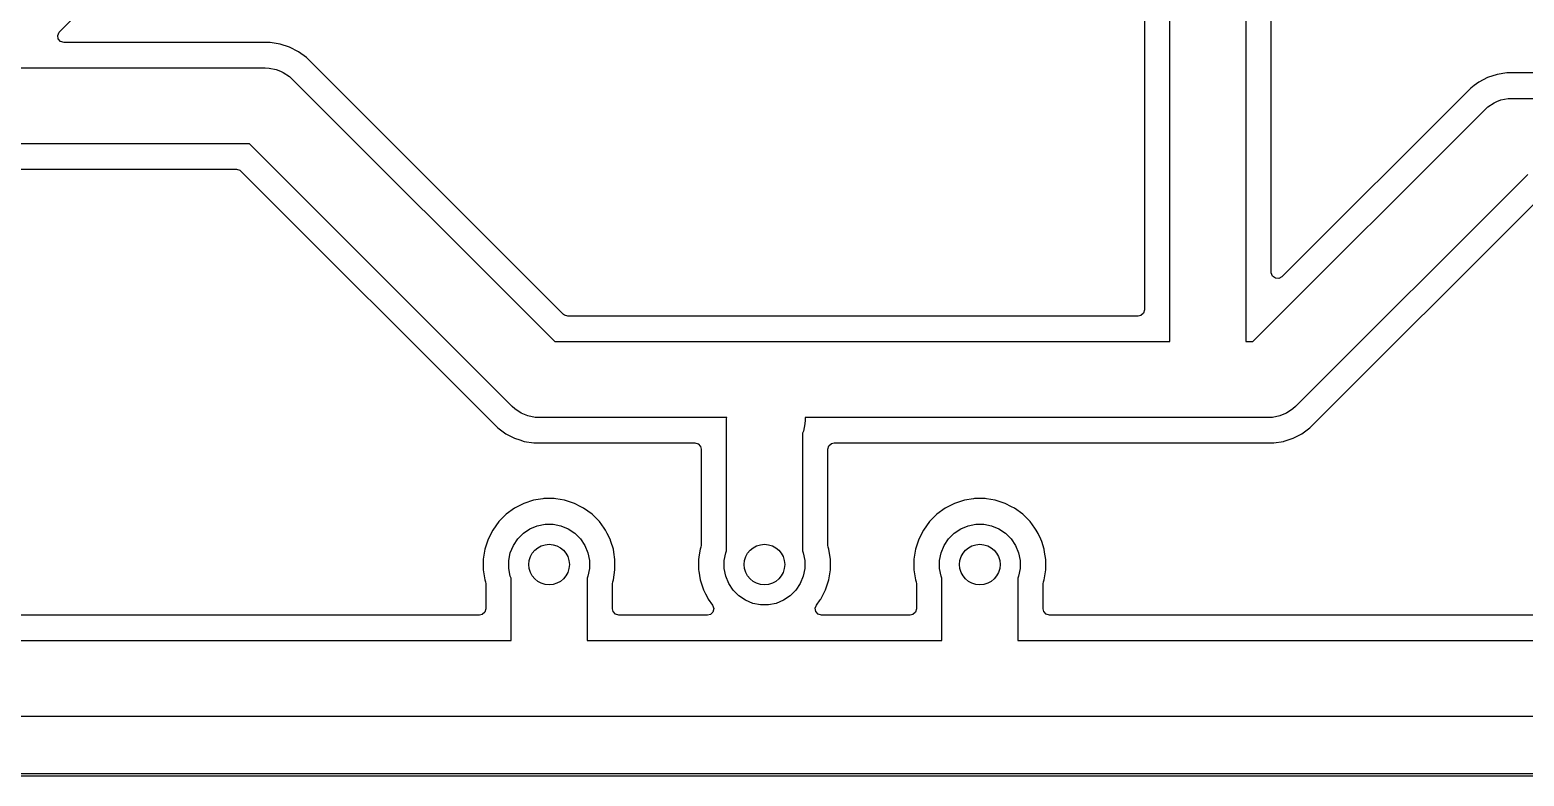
# Model space of a CAD drawing. Header units: millimetres. Extents: x 95 to 195, y -140 to -40.
# Drawn here: x 142.85 to 172.34, y -140.03 to -125.3 of the extents above; entities that cross this region are included whole.
import ezdxf

# ---------------------------------------------------------------- set-up
doc = ezdxf.new("R2010")
doc.units = ezdxf.units.MM
doc.layers.add('B.Cu', color=153, linetype='CONTINUOUS', true_color=0x4d7fc4)

msp = doc.modelspace()

# ---------------------------------------------------------------- linework, layer by layer
at = {"layer": 'B.Cu', "linetype": 'CONTINUOUS'}
for p, q in [((165.35, -131.45), (165.35, -115.95)), ((166.85, -115.95), (166.85, -131.45)), ((164.8495, -116.291438), (164.8495, -130.8255)), ((167.3505, -130.081664), (167.3505, -123.33145)), ((143.440655, -125.337819), (144.455825, -124.322649)), ((143.405598, -125.407853), (143.434623, -125.344297)), ((143.415542, -125.477011), (143.405598, -125.407853)), ((143.461297, -125.529815), (143.415542, -125.477011)), ((143.434623, -125.344297), (143.440655, -125.337819)), ((143.528336, -125.5495), (143.461297, -125.529815)), ((147.598417, -125.5495), (143.528336, -125.5495)), ((147.598422, -125.5495), (147.598417, -125.5495)), ((147.792826, -125.58029), (147.598422, -125.5495)), ((147.98003, -125.641117), (147.792826, -125.58029)), ((148.155405, -125.730476), (147.98003, -125.641117)), ((148.314646, -125.846172), (148.155405, -125.730476)), ((148.314648, -125.846174), (148.314646, -125.846172)), ((153.381655, -130.913181), (148.314648, -125.846174)), ((108.31066, -126.05), (147.5, -126.05)), ((147.5, -126.05), (147.573513, -126.053611)), ((147.573513, -126.053611), (147.717713, -126.082294)), ((147.717713, -126.082294), (147.797283, -126.115253)), ((147.797283, -126.115253), (147.853548, -126.138559)), ((147.853548, -126.138559), (147.975795, -126.220242)), ((171.807173, -126.18029), (171.619969, -126.241117)), ((172.001578, -126.1495), (171.807173, -126.18029)), ((180.7255, -126.1495), (172.001578, -126.1495)), ((147.975795, -126.220242), (148.03033, -126.26967)), ((148.03033, -126.26967), (153.21066, -131.45)), ((171.285351, -126.446174), (167.562181, -130.169345)), ((171.285352, -126.446174), (171.285351, -126.446174)), ((171.285354, -126.446172), (171.285352, -126.446174)), ((171.353741, -126.396485), (171.285354, -126.446172)), ((171.444594, -126.330476), (171.353741, -126.396485)), ((171.619969, -126.241117), (171.444594, -126.330476)), ((171.624205, -126.820242), (171.746452, -126.738559)), ((171.746452, -126.738559), (171.802717, -126.715253)), ((171.802717, -126.715253), (171.882287, -126.682294)), ((171.882287, -126.682294), (172.026487, -126.653611)), ((172.026487, -126.653611), (172.1, -126.65)), ((172.1, -126.65), (181.35, -126.65)), ((166.98934, -131.45), (171.56967, -126.86967)), ((171.56967, -126.86967), (171.624205, -126.820242)), ((147.18934, -127.55), (108, -127.55)), ((152.36967, -132.73033), (147.18934, -127.55)), ((130.978337, -128.0505), (146.930664, -128.0505)), ((146.930664, -128.0505), (146.997703, -128.070185)), ((146.997703, -128.070185), (147.018345, -128.086819)), ((147.018345, -128.086819), (152.085354, -133.153828)), ((172.41066, -128.15), (167.83033, -132.73033)), ((168.114646, -133.153828), (172.581655, -128.686819)), ((167.350816, -130.09051), (167.3505, -130.081664)), ((167.375233, -130.155974), (167.350816, -130.09051)), ((167.431166, -130.197846), (167.375233, -130.155974)), ((167.500858, -130.20283), (167.431166, -130.197846)), ((167.562181, -130.169345), (167.500858, -130.20283)), ((153.402297, -130.929815), (153.381655, -130.913181)), ((164.829815, -130.892539), (164.777011, -130.938294)), ((164.8495, -130.8255), (164.829815, -130.892539)), ((153.469336, -130.9495), (153.402297, -130.929815)), ((164.7255, -130.9495), (153.469336, -130.9495)), ((164.777011, -130.938294), (164.7255, -130.9495)), ((153.21066, -131.45), (157.4, -131.45)), ((157.4, -131.45), (165, -131.45)), ((165, -131.45), (165.35, -131.45)), ((166.85, -131.45), (166.98934, -131.45)), ((152.424205, -132.779758), (152.36967, -132.73033)), ((152.546452, -132.861441), (152.424205, -132.779758)), ((152.682286, -132.917705), (152.546452, -132.861441)), ((152.826487, -132.946389), (152.682286, -132.917705)), ((152.9, -132.95), (152.826487, -132.946389)), ((156.60888, -132.95), (152.9, -132.95)), ((156.6, -133.05), (156.603611, -132.976487)), ((156.603611, -132.976487), (156.60888, -132.95)), ((165, -132.95), (158.15, -132.95)), ((158.15, -132.95), (158.15, -133)), ((166, -132.95), (165, -132.95)), ((167.3, -132.95), (166, -132.95)), ((167.373513, -132.946389), (167.3, -132.95)), ((167.517713, -132.917706), (167.373513, -132.946389)), ((167.597283, -132.884746), (167.517713, -132.917706)), ((167.653548, -132.861441), (167.597283, -132.884746)), ((167.775795, -132.779758), (167.653548, -132.861441)), ((167.83033, -132.73033), (167.775795, -132.779758)), ((152.085354, -133.153828), (152.244595, -133.269524)), ((152.244595, -133.269524), (152.327454, -133.311742)), ((156.6, -135.580226), (156.6, -133.05)), ((158.111177, -133.233475), (158.1, -133.260457)), ((158.1, -133.260457), (158.1, -135.580226)), ((158.117706, -133.217713), (158.111177, -133.233475)), ((158.146389, -133.073513), (158.117706, -133.217713)), ((158.15, -133), (158.146389, -133.073513)), ((167.780026, -133.358884), (167.955405, -133.269524)), ((167.955405, -133.269524), (168.114646, -133.153828)), ((152.327454, -133.311742), (152.419969, -133.358882)), ((152.419969, -133.358882), (152.419971, -133.358882)), ((152.419971, -133.358882), (152.419974, -133.358884)), ((152.419974, -133.358884), (152.520316, -133.391487)), ((152.520316, -133.391487), (152.607172, -133.419709)), ((152.607172, -133.419709), (152.801578, -133.4505)), ((152.801578, -133.4505), (152.801583, -133.4505)), ((152.801583, -133.4505), (155.9755, -133.4505)), ((155.9755, -133.4505), (156.042539, -133.470185)), ((156.042539, -133.470185), (156.088294, -133.522989)), ((156.088294, -133.522989), (156.0995, -133.5745)), ((158.6005, -133.5745), (158.620185, -133.507461)), ((158.620185, -133.507461), (158.672989, -133.461706)), ((158.672989, -133.461706), (158.7245, -133.4505)), ((158.7245, -133.4505), (167.398422, -133.4505)), ((167.398422, -133.4505), (167.592826, -133.419709)), ((167.592826, -133.419709), (167.603059, -133.416384)), ((167.603059, -133.416384), (167.780026, -133.358884)), ((156.0995, -133.5745), (156.0995, -135.470498)), ((158.6005, -135.470498), (158.6005, -133.5745)), ((152.418386, -134.737715), (152.252786, -134.858028)), ((152.600776, -134.644781), (152.418386, -134.737715)), ((152.795465, -134.581522), (152.600776, -134.644781)), ((152.973329, -134.553351), (152.795465, -134.581522)), ((152.997648, -134.5495), (152.973329, -134.553351)), ((153.202352, -134.5495), (152.997648, -134.5495)), ((153.229995, -134.553878), (153.202352, -134.5495)), ((153.404534, -134.581522), (153.229995, -134.553878)), ((153.599223, -134.644781), (153.404534, -134.581522)), ((153.724653, -134.708691), (153.599223, -134.644781)), ((153.78161, -134.737713), (153.724653, -134.708691)), ((153.781612, -134.737714), (153.78161, -134.737713)), ((153.781613, -134.737715), (153.781612, -134.737714)), ((153.947213, -134.858028), (153.781613, -134.737715)), ((160.918386, -134.737715), (160.752786, -134.858028)), ((161.100776, -134.644781), (160.918386, -134.737715)), ((161.295465, -134.581522), (161.100776, -134.644781)), ((161.473329, -134.553351), (161.295465, -134.581522)), ((161.497648, -134.5495), (161.473329, -134.553351)), ((161.702352, -134.5495), (161.497648, -134.5495)), ((161.729995, -134.553878), (161.702352, -134.5495)), ((161.904534, -134.581522), (161.729995, -134.553878)), ((162.099223, -134.644781), (161.904534, -134.581522)), ((162.224653, -134.708691), (162.099223, -134.644781)), ((162.28161, -134.737713), (162.224653, -134.708691)), ((162.281612, -134.737714), (162.28161, -134.737713)), ((162.281613, -134.737715), (162.281612, -134.737714)), ((162.447213, -134.858028), (162.281613, -134.737715)), ((152.108028, -135.002786), (151.987715, -135.168386)), ((152.252786, -134.858028), (152.108028, -135.002786)), ((154.091971, -135.002786), (153.947213, -134.858028)), ((154.186388, -135.132743), (154.091971, -135.002786)), ((160.608028, -135.002786), (160.487715, -135.168386)), ((160.752786, -134.858028), (160.608028, -135.002786)), ((162.591971, -135.002786), (162.447213, -134.858028)), ((162.686388, -135.132743), (162.591971, -135.002786)), ((151.987715, -135.168386), (151.894781, -135.350776)), ((152.481592, -135.342485), (152.592485, -135.231592)), ((152.592485, -135.231592), (152.722883, -135.144463)), ((152.722883, -135.144463), (152.867772, -135.084448)), ((152.867772, -135.084448), (153.021586, -135.053852)), ((153.021586, -135.053852), (153.178414, -135.053852)), ((153.178414, -135.053852), (153.332228, -135.084448)), ((153.332228, -135.084448), (153.477117, -135.144463)), ((153.477117, -135.144463), (153.607515, -135.231592)), ((153.607515, -135.231592), (153.718408, -135.342485)), ((154.212287, -135.16839), (154.186388, -135.132743)), ((154.248814, -135.240079), (154.212287, -135.16839)), ((154.305218, -135.350776), (154.248814, -135.240079)), ((160.487715, -135.168386), (160.394781, -135.350776)), ((160.981592, -135.342485), (161.092485, -135.231592)), ((161.092485, -135.231592), (161.222883, -135.144463)), ((161.222883, -135.144463), (161.367772, -135.084448)), ((161.367772, -135.084448), (161.521586, -135.053852)), ((161.521586, -135.053852), (161.678414, -135.053852)), ((161.678414, -135.053852), (161.832228, -135.084448)), ((161.832228, -135.084448), (161.977117, -135.144463)), ((161.977117, -135.144463), (162.107515, -135.231592)), ((162.107515, -135.231592), (162.218408, -135.342485)), ((162.712287, -135.16839), (162.686388, -135.132743)), ((162.748814, -135.240079), (162.712287, -135.16839)), ((162.805218, -135.350776), (162.748814, -135.240079)), ((151.831522, -135.545465), (151.800345, -135.742312)), ((151.894781, -135.350776), (151.831522, -135.545465)), ((152.303852, -135.771586), (152.334448, -135.617772)), ((152.334448, -135.617772), (152.394463, -135.472883)), ((152.394463, -135.472883), (152.481592, -135.342485)), ((153.718408, -135.342485), (153.805537, -135.472883)), ((153.805537, -135.472883), (153.865552, -135.617772)), ((153.865552, -135.617772), (153.896148, -135.771586)), ((154.305218, -135.350778), (154.305218, -135.350776)), ((154.30522, -135.350781), (154.305218, -135.350778)), ((154.320287, -135.397152), (154.30522, -135.350781)), ((154.368477, -135.545465), (154.320287, -135.397152)), ((154.377993, -135.605546), (154.368477, -135.545465)), ((154.4005, -135.747648), (154.377993, -135.605546)), ((156.081523, -135.545464), (156.063781, -135.657482)), ((156.093431, -135.508816), (156.081523, -135.545464)), ((156.0995, -135.470498), (156.093431, -135.508816)), ((156.553852, -135.771586), (156.584448, -135.617772)), ((156.584448, -135.617772), (156.6, -135.580226)), ((158.1, -135.580226), (158.115552, -135.617772)), ((158.115552, -135.617772), (158.146148, -135.771586)), ((158.606569, -135.508816), (158.6005, -135.470498)), ((158.618477, -135.545466), (158.606569, -135.508816)), ((158.6505, -135.747648), (158.618477, -135.545466)), ((160.331522, -135.545465), (160.300345, -135.742312)), ((160.394781, -135.350776), (160.331522, -135.545465)), ((160.803852, -135.771586), (160.834448, -135.617772)), ((160.834448, -135.617772), (160.894463, -135.472883)), ((160.894463, -135.472883), (160.981592, -135.342485)), ((162.218408, -135.342485), (162.305537, -135.472883)), ((162.305537, -135.472883), (162.365552, -135.617772)), ((162.365552, -135.617772), (162.396148, -135.771586)), ((162.805218, -135.350778), (162.805218, -135.350776)), ((162.80522, -135.350781), (162.805218, -135.350778)), ((162.820287, -135.397152), (162.80522, -135.350781)), ((162.868477, -135.545465), (162.820287, -135.397152)), ((162.877993, -135.605546), (162.868477, -135.545465)), ((162.9005, -135.747648), (162.877993, -135.605546)), ((151.800345, -135.742312), (151.7995, -135.747648)), ((151.7995, -135.747648), (151.7995, -135.952352)), ((152.303852, -135.928414), (152.303852, -135.771586)), ((153.896148, -135.771586), (153.896148, -135.928414)), ((154.4005, -135.952352), (154.4005, -135.747648)), ((156.063781, -135.657482), (156.0495, -135.747648)), ((156.0495, -135.747648), (156.0495, -135.952352)), ((156.553852, -135.928414), (156.553852, -135.771586)), ((158.146148, -135.771586), (158.146148, -135.928414)), ((158.6505, -135.952352), (158.6505, -135.747648)), ((160.300345, -135.742312), (160.2995, -135.747648)), ((160.2995, -135.747648), (160.2995, -135.952352)), ((160.803852, -135.928414), (160.803852, -135.771586)), ((162.396148, -135.771586), (162.396148, -135.928414)), ((162.9005, -135.952352), (162.9005, -135.747648)), ((151.7995, -135.952352), (151.806064, -135.993793)), ((151.806064, -135.993793), (151.831522, -136.15453)), ((151.831522, -136.15453), (151.831522, -136.154531)), ((151.831522, -136.154531), (151.843431, -136.191182)), ((151.843431, -136.191182), (151.8495, -136.2295)), ((152.334448, -136.082228), (152.303852, -135.928414)), ((152.35, -136.119773), (152.334448, -136.082228)), ((152.35, -137.35), (152.35, -136.119773)), ((153.865552, -136.082228), (153.85, -136.119773)), ((153.85, -136.119773), (153.85, -137.35)), ((153.896148, -135.928414), (153.865552, -136.082228)), ((154.3505, -136.2295), (154.356569, -136.191182)), ((154.356569, -136.191182), (154.368477, -136.154534)), ((154.368477, -136.154534), (154.4005, -135.952352)), ((156.0495, -135.952352), (156.053878, -135.979995)), ((156.053878, -135.979995), (156.081522, -136.154534)), ((156.081522, -136.154534), (156.144781, -136.349223)), ((156.584448, -136.082228), (156.553852, -135.928414)), ((156.644463, -136.227117), (156.584448, -136.082228)), ((158.115552, -136.082228), (158.055537, -136.227117)), ((158.146148, -135.928414), (158.115552, -136.082228)), ((158.55522, -136.349219), (158.618477, -136.154534)), ((158.618477, -136.154534), (158.6505, -135.952352)), ((160.2995, -135.952352), (160.306064, -135.993793)), ((160.306064, -135.993793), (160.331522, -136.15453)), ((160.331522, -136.15453), (160.331522, -136.154531)), ((160.331522, -136.154531), (160.343431, -136.191182)), ((160.343431, -136.191182), (160.3495, -136.2295)), ((160.834448, -136.082228), (160.803852, -135.928414)), ((160.85, -136.119773), (160.834448, -136.082228)), ((160.85, -137.35), (160.85, -136.119773)), ((162.365552, -136.082228), (162.35, -136.119773)), ((162.35, -136.119773), (162.35, -137.35)), ((162.396148, -135.928414), (162.365552, -136.082228)), ((162.8505, -136.2295), (162.856569, -136.191182)), ((162.856569, -136.191182), (162.868477, -136.154534)), ((162.868477, -136.154534), (162.9005, -135.952352)), ((151.8495, -136.2295), (151.8495, -136.7255)), ((154.3505, -136.7255), (154.3505, -136.2295)), ((156.144781, -136.349223), (156.183647, -136.4255)), ((156.183647, -136.4255), (156.236798, -136.529815)), ((156.731592, -136.357515), (156.644463, -136.227117)), ((156.842485, -136.468408), (156.731592, -136.357515)), ((156.972883, -136.555537), (156.842485, -136.468408)), ((157.857515, -136.468408), (157.727117, -136.555537)), ((157.968408, -136.357515), (157.857515, -136.468408)), ((158.055537, -136.227117), (157.968408, -136.357515)), ((158.462287, -136.53161), (158.55522, -136.349219)), ((160.3495, -136.2295), (160.3495, -136.7255)), ((162.8505, -136.7255), (162.8505, -136.2295)), ((151.829815, -136.792539), (151.777011, -136.838294)), ((151.8495, -136.7255), (151.829815, -136.792539)), ((154.361706, -136.777011), (154.3505, -136.7255)), ((154.407461, -136.829815), (154.361706, -136.777011)), ((156.236798, -136.529815), (156.237715, -136.531613)), ((156.237715, -136.531613), (156.325627, -136.652615)), ((156.333281, -136.786475), (156.283175, -136.83517)), ((156.325627, -136.652615), (156.349107, -136.718421)), ((156.349107, -136.718421), (156.333281, -136.786475)), ((157.117772, -136.615552), (156.972883, -136.555537)), ((157.271586, -136.646148), (157.117772, -136.615552)), ((157.428414, -136.646148), (157.271586, -136.646148)), ((157.582228, -136.615552), (157.428414, -136.646148)), ((157.727117, -136.555537), (157.582228, -136.615552)), ((158.351953, -136.707853), (158.374373, -136.652615)), ((158.361897, -136.777011), (158.351953, -136.707853)), ((158.407652, -136.829815), (158.361897, -136.777011)), ((158.374373, -136.652615), (158.449289, -136.5495)), ((158.449289, -136.5495), (158.462287, -136.53161)), ((160.329815, -136.792539), (160.277011, -136.838294)), ((160.3495, -136.7255), (160.329815, -136.792539)), ((162.861706, -136.777011), (162.8505, -136.7255)), ((162.907461, -136.829815), (162.861706, -136.777011)), ((151.7255, -136.8495), (134.0445, -136.8495)), ((151.777011, -136.838294), (151.7255, -136.8495)), ((154.4745, -136.8495), (154.407461, -136.829815)), ((156.225309, -136.8495), (154.4745, -136.8495)), ((156.283175, -136.83517), (156.225309, -136.8495)), ((158.474691, -136.8495), (158.407652, -136.829815)), ((160.2255, -136.8495), (158.474691, -136.8495)), ((160.277011, -136.838294), (160.2255, -136.8495)), ((162.9745, -136.8495), (162.907461, -136.829815)), ((173.6255, -136.8495), (162.9745, -136.8495)), ((133.42, -137.35), (152.35, -137.35)), ((153.85, -137.35), (160.7, -137.35)), ((160.7, -137.35), (160.85, -137.35)), ((162.35, -137.35), (165.1, -137.35)), ((165.1, -137.35), (174.25, -137.35)), ((153.2, -138.85), (132.68, -138.85)), ((160.7, -138.85), (153.2, -138.85)), ((161.7, -138.85), (160.7, -138.85)), ((165.1, -138.85), (161.7, -138.85)), ((175, -138.85), (165.1, -138.85)), ((195, -140.025), (95, -140.025)), ((95.025, -139.975), (194.975, -139.975))]:
    msp.add_line(p, q, dxfattribs=at)
at = {"layer": 'B.Cu'}
for centre in [(153.1, -135.85), (153.1, -135.85), (153.1, -135.85), (157.35, -135.85), (157.35, -135.85), (157.35, -135.85), (161.6, -135.85), (161.6, -135.85), (161.6, -135.85)]:
    msp.add_circle(centre, 0.4, dxfattribs=at)

doc.saveas('drawing.dxf')
